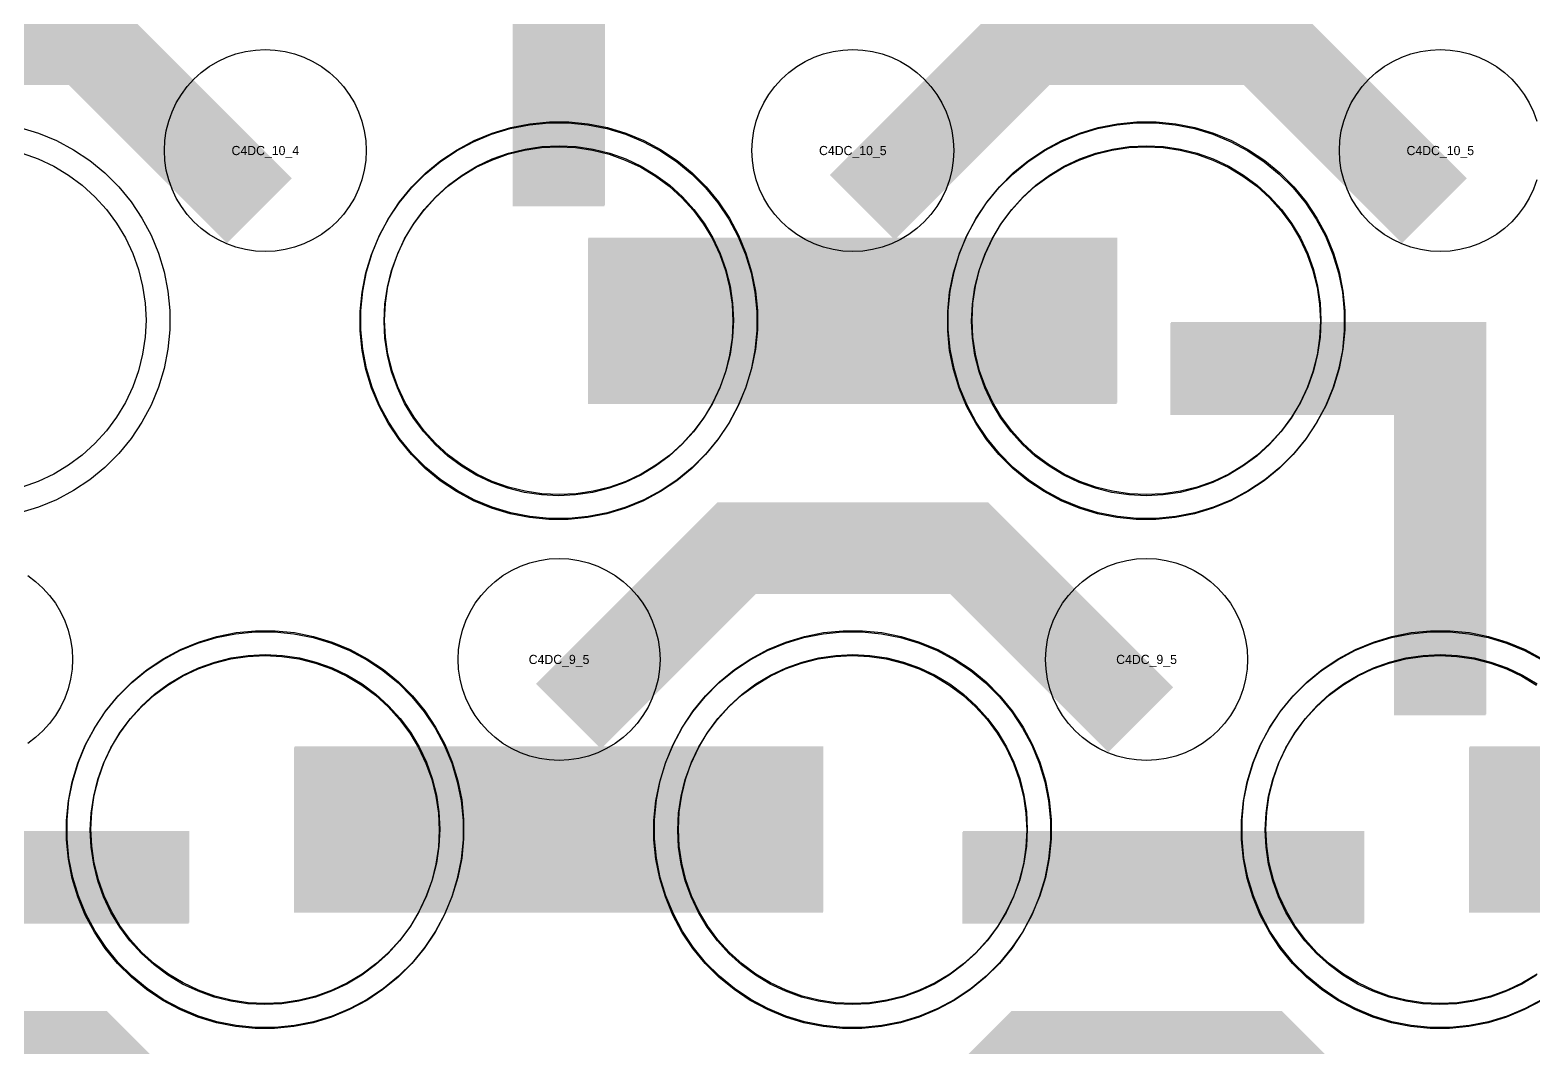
# Model space of a CAD drawing. Extents: x -11880 to 11880, y -14992 to 14992.
# Drawn here: x -10544.1 to -10134.5, y -13652.1 to -13374.9 of the extents above; entities that cross this region are included whole.
import ezdxf
from ezdxf.enums import TextEntityAlignment as Align

# ---------------------------------------------------------------- set-up
doc = ezdxf.new("R2010")
doc.units = 0
doc.header["$MEASUREMENT"] = 0
for name, color, linetype in [('GDS_775_DT_237', 138, 'CONTINUOUS'), ('RDL1_FS', 34, 'CONTINUOUS'), ('RDL_BS', 160, 'CONTINUOUS')]:
    doc.layers.add(name, color=color, linetype=linetype)

msp = doc.modelspace()

# ---------------------------------------------------------------- linework, layer by layer
at = {"layer": 'RDL1_FS'}
for points in [[(-10546.209, -13408.461), (-10541.819, -13410.033), (-10537.605, -13412.025), (-10533.605, -13414.423), (-10529.86, -13417.201), (-10526.406, -13420.331), (-10523.276, -13423.785), (-10520.498, -13427.53), (-10518.1, -13431.53), (-10516.108, -13435.744), (-10514.536, -13440.134), (-10513.404, -13444.657), (-10512.72, -13449.268), (-10512.491, -13453.925), (-10512.72, -13458.582), (-10513.404, -13463.193), (-10514.536, -13467.716), (-10516.108, -13472.106), (-10518.1, -13476.32), (-10520.498, -13480.32), (-10523.276, -13484.065), (-10526.406, -13487.519), (-10529.86, -13490.649), (-10533.605, -13493.427), (-10537.605, -13495.825), (-10541.819, -13497.817), (-10546.209, -13499.389)], [(-10133.605, -13631.987), (-10137.605, -13634.385), (-10141.819, -13636.377), (-10146.209, -13637.949), (-10150.732, -13639.081), (-10155.343, -13639.765), (-10160, -13639.994), (-10164.657, -13639.765), (-10169.268, -13639.081), (-10173.791, -13637.949), (-10178.181, -13636.377), (-10182.395, -13634.385), (-10186.395, -13631.987), (-10190.14, -13629.209), (-10193.594, -13626.079), (-10196.724, -13622.625), (-10199.502, -13618.88), (-10201.9, -13614.88), (-10203.892, -13610.666), (-10205.464, -13606.276), (-10206.596, -13601.753), (-10207.28, -13597.142), (-10207.509, -13592.485), (-10207.28, -13587.828), (-10206.596, -13583.217), (-10205.464, -13578.694), (-10203.892, -13574.304), (-10201.9, -13570.09), (-10199.502, -13566.09), (-10196.724, -13562.345), (-10193.594, -13558.891), (-10190.14, -13555.761), (-10186.395, -13552.983), (-10182.395, -13550.585), (-10178.181, -13548.593), (-10173.791, -13547.021), (-10169.268, -13545.889), (-10164.657, -13545.205), (-10160, -13544.976), (-10155.343, -13545.205), (-10150.732, -13545.889), (-10146.209, -13547.021), (-10141.819, -13548.593), (-10137.605, -13550.585), (-10133.605, -13552.983)]]:
    msp.add_lwpolyline(points, dxfattribs=at)
at = {"layer": 'RDL1_FS', "color": 241, "true_color": 0xf7abae}
for points in [[(-10400.149, -13501.716), (-10404.806, -13501.487), (-10409.417, -13500.803), (-10413.94, -13499.671), (-10418.33, -13498.099), (-10422.544, -13496.107), (-10426.544, -13493.709), (-10430.289, -13490.931), (-10433.743, -13487.801), (-10436.873, -13484.347), (-10439.651, -13480.602), (-10442.049, -13476.602), (-10444.041, -13472.388), (-10445.613, -13467.998), (-10446.745, -13463.475), (-10447.429, -13458.864), (-10447.658, -13454.207), (-10447.429, -13449.55), (-10446.745, -13444.939), (-10445.613, -13440.416), (-10444.041, -13436.026), (-10442.049, -13431.812), (-10439.651, -13427.812), (-10436.873, -13424.067), (-10433.743, -13420.613), (-10430.289, -13417.483), (-10426.544, -13414.705), (-10422.544, -13412.307), (-10418.33, -13410.315), (-10413.94, -13408.743), (-10409.417, -13407.611), (-10404.806, -13406.927), (-10400.149, -13406.698), (-10395.492, -13406.927), (-10390.881, -13407.611), (-10386.358, -13408.743), (-10381.968, -13410.315), (-10377.754, -13412.307), (-10373.754, -13414.705), (-10370.009, -13417.483), (-10366.555, -13420.613), (-10363.425, -13424.067), (-10360.647, -13427.812), (-10358.249, -13431.812), (-10356.257, -13436.026), (-10354.685, -13440.416), (-10353.553, -13444.939), (-10352.869, -13449.55), (-10352.64, -13454.207), (-10352.869, -13458.864), (-10353.553, -13463.475), (-10354.685, -13467.998), (-10356.257, -13472.388), (-10358.249, -13476.602), (-10360.647, -13480.602), (-10363.425, -13484.347), (-10366.555, -13487.801), (-10370.009, -13490.931), (-10373.754, -13493.709), (-10377.754, -13496.107), (-10381.968, -13498.099), (-10386.358, -13499.671), (-10390.881, -13500.803), (-10395.492, -13501.487)], [(-10240.149, -13501.716), (-10244.806, -13501.487), (-10249.417, -13500.803), (-10253.94, -13499.671), (-10258.33, -13498.099), (-10262.544, -13496.107), (-10266.544, -13493.709), (-10270.289, -13490.931), (-10273.743, -13487.801), (-10276.873, -13484.347), (-10279.651, -13480.602), (-10282.049, -13476.602), (-10284.041, -13472.388), (-10285.613, -13467.998), (-10286.745, -13463.475), (-10287.429, -13458.864), (-10287.658, -13454.207), (-10287.429, -13449.55), (-10286.745, -13444.939), (-10285.613, -13440.416), (-10284.041, -13436.026), (-10282.049, -13431.812), (-10279.651, -13427.812), (-10276.873, -13424.067), (-10273.743, -13420.613), (-10270.289, -13417.483), (-10266.544, -13414.705), (-10262.544, -13412.307), (-10258.33, -13410.315), (-10253.94, -13408.743), (-10249.417, -13407.611), (-10244.806, -13406.927), (-10240.149, -13406.698), (-10235.492, -13406.927), (-10230.881, -13407.611), (-10226.358, -13408.743), (-10221.968, -13410.315), (-10217.754, -13412.307), (-10213.754, -13414.705), (-10210.009, -13417.483), (-10206.555, -13420.613), (-10203.425, -13424.067), (-10200.647, -13427.812), (-10198.249, -13431.812), (-10196.257, -13436.026), (-10194.685, -13440.416), (-10193.553, -13444.939), (-10192.869, -13449.55), (-10192.64, -13454.207), (-10192.869, -13458.864), (-10193.553, -13463.475), (-10194.685, -13467.998), (-10196.257, -13472.388), (-10198.249, -13476.602), (-10200.647, -13480.602), (-10203.425, -13484.347), (-10206.555, -13487.801), (-10210.009, -13490.931), (-10213.754, -13493.709), (-10217.754, -13496.107), (-10221.968, -13498.099), (-10226.358, -13499.671), (-10230.881, -13500.803), (-10235.492, -13501.487)], [(-10480.149, -13640.276), (-10484.806, -13640.047), (-10489.417, -13639.363), (-10493.94, -13638.231), (-10498.33, -13636.659), (-10502.544, -13634.667), (-10506.544, -13632.269), (-10510.289, -13629.491), (-10513.743, -13626.361), (-10516.873, -13622.907), (-10519.651, -13619.162), (-10522.049, -13615.162), (-10524.041, -13610.948), (-10525.613, -13606.558), (-10526.745, -13602.035), (-10527.429, -13597.424), (-10527.658, -13592.767), (-10527.429, -13588.11), (-10526.745, -13583.499), (-10525.613, -13578.976), (-10524.041, -13574.586), (-10522.049, -13570.372), (-10519.651, -13566.372), (-10516.873, -13562.627), (-10513.743, -13559.173), (-10510.289, -13556.043), (-10506.544, -13553.265), (-10502.544, -13550.867), (-10498.33, -13548.875), (-10493.94, -13547.303), (-10489.417, -13546.171), (-10484.806, -13545.487), (-10480.149, -13545.258), (-10475.492, -13545.487), (-10470.881, -13546.171), (-10466.358, -13547.303), (-10461.968, -13548.875), (-10457.754, -13550.867), (-10453.754, -13553.265), (-10450.009, -13556.043), (-10446.555, -13559.173), (-10443.425, -13562.627), (-10440.647, -13566.372), (-10438.249, -13570.372), (-10436.257, -13574.586), (-10434.685, -13578.976), (-10433.553, -13583.499), (-10432.869, -13588.11), (-10432.64, -13592.767), (-10432.869, -13597.424), (-10433.553, -13602.035), (-10434.685, -13606.558), (-10436.257, -13610.948), (-10438.249, -13615.162), (-10440.647, -13619.162), (-10443.425, -13622.907), (-10446.555, -13626.361), (-10450.009, -13629.491), (-10453.754, -13632.269), (-10457.754, -13634.667), (-10461.968, -13636.659), (-10466.358, -13638.231), (-10470.881, -13639.363), (-10475.492, -13640.047)], [(-10320.149, -13640.276), (-10324.806, -13640.047), (-10329.417, -13639.363), (-10333.94, -13638.231), (-10338.33, -13636.659), (-10342.544, -13634.667), (-10346.544, -13632.269), (-10350.289, -13629.491), (-10353.743, -13626.361), (-10356.873, -13622.907), (-10359.651, -13619.162), (-10362.049, -13615.162), (-10364.041, -13610.948), (-10365.613, -13606.558), (-10366.745, -13602.035), (-10367.429, -13597.424), (-10367.658, -13592.767), (-10367.429, -13588.11), (-10366.745, -13583.499), (-10365.613, -13578.976), (-10364.041, -13574.586), (-10362.049, -13570.372), (-10359.651, -13566.372), (-10356.873, -13562.627), (-10353.743, -13559.173), (-10350.289, -13556.043), (-10346.544, -13553.265), (-10342.544, -13550.867), (-10338.33, -13548.875), (-10333.94, -13547.303), (-10329.417, -13546.171), (-10324.806, -13545.487), (-10320.149, -13545.258), (-10315.492, -13545.487), (-10310.881, -13546.171), (-10306.358, -13547.303), (-10301.968, -13548.875), (-10297.754, -13550.867), (-10293.754, -13553.265), (-10290.009, -13556.043), (-10286.555, -13559.173), (-10283.425, -13562.627), (-10280.647, -13566.372), (-10278.249, -13570.372), (-10276.257, -13574.586), (-10274.685, -13578.976), (-10273.553, -13583.499), (-10272.869, -13588.11), (-10272.64, -13592.767), (-10272.869, -13597.424), (-10273.553, -13602.035), (-10274.685, -13606.558), (-10276.257, -13610.948), (-10278.249, -13615.162), (-10280.647, -13619.162), (-10283.425, -13622.907), (-10286.555, -13626.361), (-10290.009, -13629.491), (-10293.754, -13632.269), (-10297.754, -13634.667), (-10301.968, -13636.659), (-10306.358, -13638.231), (-10310.881, -13639.363), (-10315.492, -13640.047)]]:
    msp.add_lwpolyline(points, close=True, dxfattribs=at)
at = {"layer": 'RDL1_FS'}
for points in [[(-10400, -13501.434), (-10404.657, -13501.205), (-10409.268, -13500.521), (-10413.791, -13499.389), (-10418.181, -13497.817), (-10422.395, -13495.825), (-10426.395, -13493.427), (-10430.14, -13490.649), (-10433.594, -13487.519), (-10436.724, -13484.065), (-10439.502, -13480.32), (-10441.9, -13476.32), (-10443.892, -13472.106), (-10445.464, -13467.716), (-10446.596, -13463.193), (-10447.28, -13458.582), (-10447.509, -13453.925), (-10447.28, -13449.268), (-10446.596, -13444.657), (-10445.464, -13440.134), (-10443.892, -13435.744), (-10441.9, -13431.53), (-10439.502, -13427.53), (-10436.724, -13423.785), (-10433.594, -13420.331), (-10430.14, -13417.201), (-10426.395, -13414.423), (-10422.395, -13412.025), (-10418.181, -13410.033), (-10413.791, -13408.461), (-10409.268, -13407.329), (-10404.657, -13406.645), (-10400, -13406.416), (-10395.343, -13406.645), (-10390.732, -13407.329), (-10386.209, -13408.461), (-10381.819, -13410.033), (-10377.605, -13412.025), (-10373.605, -13414.423), (-10369.86, -13417.201), (-10366.406, -13420.331), (-10363.276, -13423.785), (-10360.498, -13427.53), (-10358.1, -13431.53), (-10356.108, -13435.744), (-10354.536, -13440.134), (-10353.404, -13444.657), (-10352.72, -13449.268), (-10352.491, -13453.925), (-10352.72, -13458.582), (-10353.404, -13463.193), (-10354.536, -13467.716), (-10356.108, -13472.106), (-10358.1, -13476.32), (-10360.498, -13480.32), (-10363.276, -13484.065), (-10366.406, -13487.519), (-10369.86, -13490.649), (-10373.605, -13493.427), (-10377.605, -13495.825), (-10381.819, -13497.817), (-10386.209, -13499.389), (-10390.732, -13500.521), (-10395.343, -13501.205)], [(-10240, -13501.434), (-10244.657, -13501.205), (-10249.268, -13500.521), (-10253.791, -13499.389), (-10258.181, -13497.817), (-10262.395, -13495.825), (-10266.395, -13493.427), (-10270.14, -13490.649), (-10273.594, -13487.519), (-10276.724, -13484.065), (-10279.502, -13480.32), (-10281.9, -13476.32), (-10283.892, -13472.106), (-10285.464, -13467.716), (-10286.596, -13463.193), (-10287.28, -13458.582), (-10287.509, -13453.925), (-10287.28, -13449.268), (-10286.596, -13444.657), (-10285.464, -13440.134), (-10283.892, -13435.744), (-10281.9, -13431.53), (-10279.502, -13427.53), (-10276.724, -13423.785), (-10273.594, -13420.331), (-10270.14, -13417.201), (-10266.395, -13414.423), (-10262.395, -13412.025), (-10258.181, -13410.033), (-10253.791, -13408.461), (-10249.268, -13407.329), (-10244.657, -13406.645), (-10240, -13406.416), (-10235.343, -13406.645), (-10230.732, -13407.329), (-10226.209, -13408.461), (-10221.819, -13410.033), (-10217.605, -13412.025), (-10213.605, -13414.423), (-10209.86, -13417.201), (-10206.406, -13420.331), (-10203.276, -13423.785), (-10200.498, -13427.53), (-10198.1, -13431.53), (-10196.108, -13435.744), (-10194.536, -13440.134), (-10193.404, -13444.657), (-10192.72, -13449.268), (-10192.491, -13453.925), (-10192.72, -13458.582), (-10193.404, -13463.193), (-10194.536, -13467.716), (-10196.108, -13472.106), (-10198.1, -13476.32), (-10200.498, -13480.32), (-10203.276, -13484.065), (-10206.406, -13487.519), (-10209.86, -13490.649), (-10213.605, -13493.427), (-10217.605, -13495.825), (-10221.819, -13497.817), (-10226.209, -13499.389), (-10230.732, -13500.521), (-10235.343, -13501.205)], [(-10480, -13639.994), (-10484.657, -13639.765), (-10489.268, -13639.081), (-10493.791, -13637.949), (-10498.181, -13636.377), (-10502.395, -13634.385), (-10506.395, -13631.987), (-10510.14, -13629.209), (-10513.594, -13626.079), (-10516.724, -13622.625), (-10519.502, -13618.88), (-10521.9, -13614.88), (-10523.892, -13610.666), (-10525.464, -13606.276), (-10526.596, -13601.753), (-10527.28, -13597.142), (-10527.509, -13592.485), (-10527.28, -13587.828), (-10526.596, -13583.217), (-10525.464, -13578.694), (-10523.892, -13574.304), (-10521.9, -13570.09), (-10519.502, -13566.09), (-10516.724, -13562.345), (-10513.594, -13558.891), (-10510.14, -13555.761), (-10506.395, -13552.983), (-10502.395, -13550.585), (-10498.181, -13548.593), (-10493.791, -13547.021), (-10489.268, -13545.889), (-10484.657, -13545.205), (-10480, -13544.976), (-10475.343, -13545.205), (-10470.732, -13545.889), (-10466.209, -13547.021), (-10461.819, -13548.593), (-10457.605, -13550.585), (-10453.605, -13552.983), (-10449.86, -13555.761), (-10446.406, -13558.891), (-10443.276, -13562.345), (-10440.498, -13566.09), (-10438.1, -13570.09), (-10436.108, -13574.304), (-10434.536, -13578.694), (-10433.404, -13583.217), (-10432.72, -13587.828), (-10432.491, -13592.485), (-10432.72, -13597.142), (-10433.404, -13601.753), (-10434.536, -13606.276), (-10436.108, -13610.666), (-10438.1, -13614.88), (-10440.498, -13618.88), (-10443.276, -13622.625), (-10446.406, -13626.079), (-10449.86, -13629.209), (-10453.605, -13631.987), (-10457.605, -13634.385), (-10461.819, -13636.377), (-10466.209, -13637.949), (-10470.732, -13639.081), (-10475.343, -13639.765)], [(-10320, -13639.994), (-10324.657, -13639.765), (-10329.268, -13639.081), (-10333.791, -13637.949), (-10338.181, -13636.377), (-10342.395, -13634.385), (-10346.395, -13631.987), (-10350.14, -13629.209), (-10353.594, -13626.079), (-10356.724, -13622.625), (-10359.502, -13618.88), (-10361.9, -13614.88), (-10363.892, -13610.666), (-10365.464, -13606.276), (-10366.596, -13601.753), (-10367.28, -13597.142), (-10367.509, -13592.485), (-10367.28, -13587.828), (-10366.596, -13583.217), (-10365.464, -13578.694), (-10363.892, -13574.304), (-10361.9, -13570.09), (-10359.502, -13566.09), (-10356.724, -13562.345), (-10353.594, -13558.891), (-10350.14, -13555.761), (-10346.395, -13552.983), (-10342.395, -13550.585), (-10338.181, -13548.593), (-10333.791, -13547.021), (-10329.268, -13545.889), (-10324.657, -13545.205), (-10320, -13544.976), (-10315.343, -13545.205), (-10310.732, -13545.889), (-10306.209, -13547.021), (-10301.819, -13548.593), (-10297.605, -13550.585), (-10293.605, -13552.983), (-10289.86, -13555.761), (-10286.406, -13558.891), (-10283.276, -13562.345), (-10280.498, -13566.09), (-10278.1, -13570.09), (-10276.108, -13574.304), (-10274.536, -13578.694), (-10273.404, -13583.217), (-10272.72, -13587.828), (-10272.491, -13592.485), (-10272.72, -13597.142), (-10273.404, -13601.753), (-10274.536, -13606.276), (-10276.108, -13610.666), (-10278.1, -13614.88), (-10280.498, -13618.88), (-10283.276, -13622.625), (-10286.406, -13626.079), (-10289.86, -13629.209), (-10293.605, -13631.987), (-10297.605, -13634.385), (-10301.819, -13636.377), (-10306.209, -13637.949), (-10310.732, -13639.081), (-10315.343, -13639.765)]]:
    msp.add_lwpolyline(points, close=True, dxfattribs=at)
at = {"layer": 'RDL1_FS', "color": 241, "true_color": 0xf7abae}
for points in [[(-10392.147, -13454.207, 45, 45, 0), (-10320.147, -13454.207, 45, 45, 0)], [(-10320.147, -13454.207, 45, 45, 0), (-10248.147, -13454.207, 45, 45, 0)], [(-10472.147, -13592.767, 45, 45, 0), (-10400.147, -13592.767, 45, 45, 0)], [(-10400.147, -13592.767, 45, 45, 0), (-10328.147, -13592.767, 45, 45, 0)], [(-10152.147, -13592.767, 45, 45, 0), (-10080.147, -13592.767, 45, 45, 0)]]:
    msp.add_lwpolyline(points, format="xyseb", dxfattribs=at)
at = {"layer": 'RDL1_FS'}
for points in [[(-10391.998, -13453.925, 45, 45, 0), (-10319.998, -13453.925, 45, 45, 0)], [(-10319.998, -13453.925, 45, 45, 0), (-10247.998, -13453.925, 45, 45, 0)], [(-10471.998, -13592.485, 45, 45, 0), (-10399.998, -13592.485, 45, 45, 0)], [(-10399.998, -13592.485, 45, 45, 0), (-10327.998, -13592.485, 45, 45, 0)], [(-10151.998, -13592.485, 45, 45, 0), (-10079.998, -13592.485, 45, 45, 0)]]:
    msp.add_lwpolyline(points, format="xyseb", dxfattribs=at)
at = {"layer": 'RDL1_FS', "color": 241, "true_color": 0xf7abae}
msp.add_lwpolyline([(-10133.754, -13632.269), (-10137.754, -13634.667), (-10141.968, -13636.659), (-10146.358, -13638.231), (-10150.881, -13639.363), (-10155.492, -13640.047), (-10160.149, -13640.276), (-10164.806, -13640.047), (-10169.417, -13639.363), (-10173.94, -13638.231), (-10178.33, -13636.659), (-10182.544, -13634.667), (-10186.544, -13632.269), (-10190.289, -13629.491), (-10193.743, -13626.361), (-10196.873, -13622.907), (-10199.651, -13619.162), (-10202.049, -13615.162), (-10204.041, -13610.948), (-10205.613, -13606.558), (-10206.745, -13602.035), (-10207.429, -13597.424), (-10207.658, -13592.767), (-10207.429, -13588.11), (-10206.745, -13583.499), (-10205.613, -13578.976), (-10204.041, -13574.586), (-10202.049, -13570.372), (-10199.651, -13566.372), (-10196.873, -13562.627), (-10193.743, -13559.173), (-10190.289, -13556.043), (-10186.544, -13553.265), (-10182.544, -13550.867), (-10178.33, -13548.875), (-10173.94, -13547.303), (-10169.417, -13546.171), (-10164.806, -13545.487), (-10160.149, -13545.258), (-10155.492, -13545.487), (-10150.881, -13546.171), (-10146.358, -13547.303), (-10141.968, -13548.875), (-10137.754, -13550.867), (-10133.754, -13553.265)], dxfattribs=at)
at = {"layer": 'RDL_BS', "color": 241, "true_color": 0xf7abae}
for points in [[(-10400.149, -13422.932, 25, 25, 0), (-10400.149, -13316.155, 25, 25, 0)], [(-10400.149, -13422.932, 25, 25, 0), (-10400.149, -13316.155, 25, 25, 0)], [(-10160.149, -13561.497, 25, 25, 0), (-10160.149, -13454.72, 25, 25, 0)], [(-10160.149, -13561.497, 25, 25, 0), (-10160.149, -13454.72, 25, 25, 0)], [(-10147.649, -13467.22, 25, 25, 0), (-10233.482, -13467.22, 25, 25, 0)], [(-10147.649, -13467.22, 25, 25, 0), (-10212.316, -13467.22, 25, 25, 0)], [(-10610.133, -13605.78, 25, 25, 0), (-10500.868, -13605.78, 25, 25, 0)], [(-10290.133, -13605.78, 25, 25, 0), (-10180.868, -13605.78, 25, 25, 0)]]:
    msp.add_lwpolyline(points, format="xyseb", dxfattribs=at)
at = {"layer": 'RDL_BS'}
for points in [[(-10400, -13422.65, 25, 25, 0), (-10400, -13315.873, 25, 25, 0)], [(-10400, -13422.65, 25, 25, 0), (-10400, -13315.873, 25, 25, 0)], [(-10481.599, -13424.138, 25, 25, 0), (-10528.313, -13377.424, 25, 25, 0), (-10558.071, -13377.424, 25, 25, 0)], [(-10317.438, -13423.239, 25, 25, 0), (-10271.623, -13377.424, 25, 25, 0), (-10238.07, -13377.424, 25, 25, 0)], [(-10161.599, -13424.138, 25, 25, 0), (-10208.313, -13377.424, 25, 25, 0), (-10238.071, -13377.424, 25, 25, 0)], [(-10160, -13561.215, 25, 25, 0), (-10160, -13454.438, 25, 25, 0)], [(-10160, -13561.215, 25, 25, 0), (-10160, -13454.438, 25, 25, 0)], [(-10147.5, -13466.938, 25, 25, 0), (-10233.333, -13466.938, 25, 25, 0)], [(-10147.5, -13466.938, 25, 25, 0), (-10212.167, -13466.938, 25, 25, 0)], [(-10397.438, -13561.799, 25, 25, 0), (-10351.623, -13515.984, 25, 25, 0), (-10318.07, -13515.984, 25, 25, 0)], [(-10241.599, -13562.698, 25, 25, 0), (-10288.313, -13515.984, 25, 25, 0), (-10318.071, -13515.984, 25, 25, 0)], [(-10609.984, -13605.498, 25, 25, 0), (-10500.719, -13605.498, 25, 25, 0)], [(-10289.984, -13605.498, 25, 25, 0), (-10180.719, -13605.498, 25, 25, 0)], [(-10481.599, -13701.263, 25, 25, 0), (-10528.313, -13654.549, 25, 25, 0), (-10558.071, -13654.549, 25, 25, 0)], [(-10317.438, -13700.364, 25, 25, 0), (-10271.623, -13654.549, 25, 25, 0), (-10238.07, -13654.549, 25, 25, 0)], [(-10161.599, -13701.263, 25, 25, 0), (-10208.313, -13654.549, 25, 25, 0), (-10238.071, -13654.549, 25, 25, 0)]]:
    msp.add_lwpolyline(points, format="xyseb", dxfattribs=at)
for points in [[(-10480, -13435.231), (-10482.693, -13435.099), (-10485.365, -13434.703), (-10487.984, -13434.046), (-10490.519, -13433.139), (-10492.956, -13431.987), (-10495.28, -13430.594), (-10497.443, -13428.991), (-10499.442, -13427.179), (-10501.254, -13425.18), (-10502.857, -13423.017), (-10504.25, -13420.693), (-10505.402, -13418.256), (-10506.309, -13415.721), (-10506.966, -13413.102), (-10507.362, -13410.43), (-10507.494, -13407.737), (-10507.362, -13405.044), (-10506.966, -13402.372), (-10506.309, -13399.753), (-10505.402, -13397.218), (-10504.25, -13394.781), (-10502.857, -13392.457), (-10501.254, -13390.294), (-10499.442, -13388.295), (-10497.443, -13386.483), (-10495.28, -13384.88), (-10492.956, -13383.487), (-10490.519, -13382.335), (-10487.984, -13381.428), (-10485.365, -13380.771), (-10482.693, -13380.375), (-10480, -13380.243), (-10477.307, -13380.375), (-10474.635, -13380.771), (-10472.016, -13381.428), (-10469.481, -13382.335), (-10467.044, -13383.487), (-10464.72, -13384.88), (-10462.557, -13386.483), (-10460.558, -13388.295), (-10458.746, -13390.294), (-10457.143, -13392.457), (-10455.75, -13394.781), (-10454.598, -13397.218), (-10453.691, -13399.753), (-10453.034, -13402.372), (-10452.638, -13405.044), (-10452.506, -13407.737), (-10452.638, -13410.43), (-10453.034, -13413.102), (-10453.691, -13415.721), (-10454.598, -13418.256), (-10455.75, -13420.693), (-10457.143, -13423.017), (-10458.746, -13425.18), (-10460.558, -13427.179), (-10462.557, -13428.991), (-10464.72, -13430.594), (-10467.044, -13431.987), (-10469.481, -13433.139), (-10472.016, -13434.046), (-10474.635, -13434.703), (-10477.307, -13435.099)], [(-10320, -13435.231), (-10322.693, -13435.099), (-10325.365, -13434.703), (-10327.984, -13434.046), (-10330.519, -13433.139), (-10332.956, -13431.987), (-10335.28, -13430.594), (-10337.443, -13428.991), (-10339.442, -13427.179), (-10341.254, -13425.18), (-10342.857, -13423.017), (-10344.25, -13420.693), (-10345.402, -13418.256), (-10346.309, -13415.721), (-10346.966, -13413.102), (-10347.362, -13410.43), (-10347.494, -13407.737), (-10347.362, -13405.044), (-10346.966, -13402.372), (-10346.309, -13399.753), (-10345.402, -13397.218), (-10344.25, -13394.781), (-10342.857, -13392.457), (-10341.254, -13390.294), (-10339.442, -13388.295), (-10337.443, -13386.483), (-10335.28, -13384.88), (-10332.956, -13383.487), (-10330.519, -13382.335), (-10327.984, -13381.428), (-10325.365, -13380.771), (-10322.693, -13380.375), (-10320, -13380.243), (-10317.307, -13380.375), (-10314.635, -13380.771), (-10312.016, -13381.428), (-10309.481, -13382.335), (-10307.044, -13383.487), (-10304.72, -13384.88), (-10302.557, -13386.483), (-10300.558, -13388.295), (-10298.746, -13390.294), (-10297.143, -13392.457), (-10295.75, -13394.781), (-10294.598, -13397.218), (-10293.691, -13399.753), (-10293.034, -13402.372), (-10292.638, -13405.044), (-10292.506, -13407.737), (-10292.638, -13410.43), (-10293.034, -13413.102), (-10293.691, -13415.721), (-10294.598, -13418.256), (-10295.75, -13420.693), (-10297.143, -13423.017), (-10298.746, -13425.18), (-10300.558, -13427.179), (-10302.557, -13428.991), (-10304.72, -13430.594), (-10307.044, -13431.987), (-10309.481, -13433.139), (-10312.016, -13434.046), (-10314.635, -13434.703), (-10317.307, -13435.099)], [(-10402.644, -13507.925), (-10407.938, -13507.408), (-10413.165, -13506.362), (-10418.205, -13504.831), (-10423.115, -13502.8), (-10427.777, -13500.308), (-10432.191, -13497.361), (-10436.292, -13493.999), (-10440.074, -13490.217), (-10443.436, -13486.116), (-10446.383, -13481.702), (-10448.875, -13477.04), (-10450.906, -13472.13), (-10452.437, -13467.09), (-10453.483, -13461.863), (-10454, -13456.569), (-10454, -13451.281), (-10453.483, -13445.987), (-10452.437, -13440.76), (-10450.906, -13435.72), (-10448.875, -13430.81), (-10446.383, -13426.148), (-10443.436, -13421.734), (-10440.074, -13417.633), (-10436.292, -13413.851), (-10432.191, -13410.489), (-10427.777, -13407.542), (-10423.115, -13405.05), (-10418.205, -13403.019), (-10413.165, -13401.488), (-10407.938, -13400.442), (-10402.644, -13399.925), (-10397.356, -13399.925), (-10392.062, -13400.442), (-10386.835, -13401.488), (-10381.795, -13403.019), (-10376.885, -13405.05), (-10372.223, -13407.542), (-10367.809, -13410.489), (-10363.708, -13413.851), (-10359.926, -13417.633), (-10356.564, -13421.734), (-10353.617, -13426.148), (-10351.125, -13430.81), (-10349.094, -13435.72), (-10347.563, -13440.76), (-10346.517, -13445.987), (-10346, -13451.281), (-10346, -13456.569), (-10346.517, -13461.863), (-10347.563, -13467.09), (-10349.094, -13472.13), (-10351.125, -13477.04), (-10353.617, -13481.702), (-10356.564, -13486.116), (-10359.926, -13490.217), (-10363.708, -13493.999), (-10367.809, -13497.361), (-10372.223, -13500.308), (-10376.885, -13502.8), (-10381.795, -13504.831), (-10386.835, -13506.362), (-10392.062, -13507.408), (-10397.356, -13507.925)], [(-10242.644, -13507.925), (-10247.938, -13507.408), (-10253.165, -13506.362), (-10258.205, -13504.831), (-10263.115, -13502.8), (-10267.777, -13500.308), (-10272.191, -13497.361), (-10276.292, -13493.999), (-10280.074, -13490.217), (-10283.436, -13486.116), (-10286.383, -13481.702), (-10288.875, -13477.04), (-10290.906, -13472.13), (-10292.437, -13467.09), (-10293.483, -13461.863), (-10294, -13456.569), (-10294, -13451.281), (-10293.483, -13445.987), (-10292.437, -13440.76), (-10290.906, -13435.72), (-10288.875, -13430.81), (-10286.383, -13426.148), (-10283.436, -13421.734), (-10280.074, -13417.633), (-10276.292, -13413.851), (-10272.191, -13410.489), (-10267.777, -13407.542), (-10263.115, -13405.05), (-10258.205, -13403.019), (-10253.165, -13401.488), (-10247.938, -13400.442), (-10242.644, -13399.925), (-10237.356, -13399.925), (-10232.062, -13400.442), (-10226.835, -13401.488), (-10221.795, -13403.019), (-10216.885, -13405.05), (-10212.223, -13407.542), (-10207.809, -13410.489), (-10203.708, -13413.851), (-10199.926, -13417.633), (-10196.564, -13421.734), (-10193.617, -13426.148), (-10191.125, -13430.81), (-10189.094, -13435.72), (-10187.563, -13440.76), (-10186.517, -13445.987), (-10186, -13451.281), (-10186, -13456.569), (-10186.517, -13461.863), (-10187.563, -13467.09), (-10189.094, -13472.13), (-10191.125, -13477.04), (-10193.617, -13481.702), (-10196.564, -13486.116), (-10199.926, -13490.217), (-10203.708, -13493.999), (-10207.809, -13497.361), (-10212.223, -13500.308), (-10216.885, -13502.8), (-10221.795, -13504.831), (-10226.835, -13506.362), (-10232.062, -13507.408), (-10237.356, -13507.925)], [(-10400, -13573.791), (-10402.693, -13573.659), (-10405.365, -13573.263), (-10407.984, -13572.606), (-10410.519, -13571.699), (-10412.956, -13570.547), (-10415.28, -13569.154), (-10417.443, -13567.551), (-10419.442, -13565.739), (-10421.254, -13563.74), (-10422.857, -13561.577), (-10424.25, -13559.253), (-10425.402, -13556.816), (-10426.309, -13554.281), (-10426.966, -13551.662), (-10427.362, -13548.99), (-10427.494, -13546.297), (-10427.362, -13543.604), (-10426.966, -13540.932), (-10426.309, -13538.313), (-10425.402, -13535.778), (-10424.25, -13533.341), (-10422.857, -13531.017), (-10421.254, -13528.854), (-10419.442, -13526.855), (-10417.443, -13525.043), (-10415.28, -13523.44), (-10412.956, -13522.047), (-10410.519, -13520.895), (-10407.984, -13519.988), (-10405.365, -13519.331), (-10402.693, -13518.935), (-10400, -13518.803), (-10397.307, -13518.935), (-10394.635, -13519.331), (-10392.016, -13519.988), (-10389.481, -13520.895), (-10387.044, -13522.047), (-10384.72, -13523.44), (-10382.557, -13525.043), (-10380.558, -13526.855), (-10378.746, -13528.854), (-10377.143, -13531.017), (-10375.75, -13533.341), (-10374.598, -13535.778), (-10373.691, -13538.313), (-10373.034, -13540.932), (-10372.638, -13543.604), (-10372.506, -13546.297), (-10372.638, -13548.99), (-10373.034, -13551.662), (-10373.691, -13554.281), (-10374.598, -13556.816), (-10375.75, -13559.253), (-10377.143, -13561.577), (-10378.746, -13563.74), (-10380.558, -13565.739), (-10382.557, -13567.551), (-10384.72, -13569.154), (-10387.044, -13570.547), (-10389.481, -13571.699), (-10392.016, -13572.606), (-10394.635, -13573.263), (-10397.307, -13573.659)], [(-10240, -13573.791), (-10242.693, -13573.659), (-10245.365, -13573.263), (-10247.984, -13572.606), (-10250.519, -13571.699), (-10252.956, -13570.547), (-10255.28, -13569.154), (-10257.443, -13567.551), (-10259.442, -13565.739), (-10261.254, -13563.74), (-10262.857, -13561.577), (-10264.25, -13559.253), (-10265.402, -13556.816), (-10266.309, -13554.281), (-10266.966, -13551.662), (-10267.362, -13548.99), (-10267.494, -13546.297), (-10267.362, -13543.604), (-10266.966, -13540.932), (-10266.309, -13538.313), (-10265.402, -13535.778), (-10264.25, -13533.341), (-10262.857, -13531.017), (-10261.254, -13528.854), (-10259.442, -13526.855), (-10257.443, -13525.043), (-10255.28, -13523.44), (-10252.956, -13522.047), (-10250.519, -13520.895), (-10247.984, -13519.988), (-10245.365, -13519.331), (-10242.693, -13518.935), (-10240, -13518.803), (-10237.307, -13518.935), (-10234.635, -13519.331), (-10232.016, -13519.988), (-10229.481, -13520.895), (-10227.044, -13522.047), (-10224.72, -13523.44), (-10222.557, -13525.043), (-10220.558, -13526.855), (-10218.746, -13528.854), (-10217.143, -13531.017), (-10215.75, -13533.341), (-10214.598, -13535.778), (-10213.691, -13538.313), (-10213.034, -13540.932), (-10212.638, -13543.604), (-10212.506, -13546.297), (-10212.638, -13548.99), (-10213.034, -13551.662), (-10213.691, -13554.281), (-10214.598, -13556.816), (-10215.75, -13559.253), (-10217.143, -13561.577), (-10218.746, -13563.74), (-10220.558, -13565.739), (-10222.557, -13567.551), (-10224.72, -13569.154), (-10227.044, -13570.547), (-10229.481, -13571.699), (-10232.016, -13572.606), (-10234.635, -13573.263), (-10237.307, -13573.659)], [(-10482.644, -13646.485), (-10487.938, -13645.968), (-10493.165, -13644.922), (-10498.205, -13643.391), (-10503.115, -13641.36), (-10507.777, -13638.868), (-10512.191, -13635.921), (-10516.292, -13632.559), (-10520.074, -13628.777), (-10523.436, -13624.676), (-10526.383, -13620.262), (-10528.875, -13615.6), (-10530.906, -13610.69), (-10532.437, -13605.65), (-10533.483, -13600.423), (-10534, -13595.129), (-10534, -13589.841), (-10533.483, -13584.547), (-10532.437, -13579.32), (-10530.906, -13574.28), (-10528.875, -13569.37), (-10526.383, -13564.708), (-10523.436, -13560.294), (-10520.074, -13556.193), (-10516.292, -13552.411), (-10512.191, -13549.049), (-10507.777, -13546.102), (-10503.115, -13543.61), (-10498.205, -13541.579), (-10493.165, -13540.048), (-10487.938, -13539.002), (-10482.644, -13538.485), (-10477.356, -13538.485), (-10472.062, -13539.002), (-10466.835, -13540.048), (-10461.795, -13541.579), (-10456.885, -13543.61), (-10452.223, -13546.102), (-10447.809, -13549.049), (-10443.708, -13552.411), (-10439.926, -13556.193), (-10436.564, -13560.294), (-10433.617, -13564.708), (-10431.125, -13569.37), (-10429.094, -13574.28), (-10427.563, -13579.32), (-10426.517, -13584.547), (-10426, -13589.841), (-10426, -13595.129), (-10426.517, -13600.423), (-10427.563, -13605.65), (-10429.094, -13610.69), (-10431.125, -13615.6), (-10433.617, -13620.262), (-10436.564, -13624.676), (-10439.926, -13628.777), (-10443.708, -13632.559), (-10447.809, -13635.921), (-10452.223, -13638.868), (-10456.885, -13641.36), (-10461.795, -13643.391), (-10466.835, -13644.922), (-10472.062, -13645.968), (-10477.356, -13646.485)], [(-10322.644, -13646.485), (-10327.938, -13645.968), (-10333.165, -13644.922), (-10338.205, -13643.391), (-10343.115, -13641.36), (-10347.777, -13638.868), (-10352.191, -13635.921), (-10356.292, -13632.559), (-10360.074, -13628.777), (-10363.436, -13624.676), (-10366.383, -13620.262), (-10368.875, -13615.6), (-10370.906, -13610.69), (-10372.437, -13605.65), (-10373.483, -13600.423), (-10374, -13595.129), (-10374, -13589.841), (-10373.483, -13584.547), (-10372.437, -13579.32), (-10370.906, -13574.28), (-10368.875, -13569.37), (-10366.383, -13564.708), (-10363.436, -13560.294), (-10360.074, -13556.193), (-10356.292, -13552.411), (-10352.191, -13549.049), (-10347.777, -13546.102), (-10343.115, -13543.61), (-10338.205, -13541.579), (-10333.165, -13540.048), (-10327.938, -13539.002), (-10322.644, -13538.485), (-10317.356, -13538.485), (-10312.062, -13539.002), (-10306.835, -13540.048), (-10301.795, -13541.579), (-10296.885, -13543.61), (-10292.223, -13546.102), (-10287.809, -13549.049), (-10283.708, -13552.411), (-10279.926, -13556.193), (-10276.564, -13560.294), (-10273.617, -13564.708), (-10271.125, -13569.37), (-10269.094, -13574.28), (-10267.563, -13579.32), (-10266.517, -13584.547), (-10266, -13589.841), (-10266, -13595.129), (-10266.517, -13600.423), (-10267.563, -13605.65), (-10269.094, -13610.69), (-10271.125, -13615.6), (-10273.617, -13620.262), (-10276.564, -13624.676), (-10279.926, -13628.777), (-10283.708, -13632.559), (-10287.809, -13635.921), (-10292.223, -13638.868), (-10296.885, -13641.36), (-10301.795, -13643.391), (-10306.835, -13644.922), (-10312.062, -13645.968), (-10317.356, -13646.485)]]:
    msp.add_lwpolyline(points, close=True, dxfattribs=at)
for points in [[(-10133.691, -13415.721), (-10134.598, -13418.256), (-10135.75, -13420.693), (-10137.143, -13423.017), (-10138.746, -13425.18), (-10140.558, -13427.179), (-10142.557, -13428.991), (-10144.72, -13430.594), (-10147.044, -13431.987), (-10149.481, -13433.139), (-10152.016, -13434.046), (-10154.635, -13434.703), (-10157.307, -13435.099), (-10160, -13435.231), (-10162.693, -13435.099), (-10165.365, -13434.703), (-10167.984, -13434.046), (-10170.519, -13433.139), (-10172.956, -13431.987), (-10175.28, -13430.594), (-10177.443, -13428.991), (-10179.442, -13427.179), (-10181.254, -13425.18), (-10182.857, -13423.017), (-10184.25, -13420.693), (-10185.402, -13418.256), (-10186.309, -13415.721), (-10186.966, -13413.102), (-10187.362, -13410.43), (-10187.494, -13407.737), (-10187.362, -13405.044), (-10186.966, -13402.372), (-10186.309, -13399.753), (-10185.402, -13397.218), (-10184.25, -13394.781), (-10182.857, -13392.457), (-10181.254, -13390.294), (-10179.442, -13388.295), (-10177.443, -13386.483), (-10175.28, -13384.88), (-10172.956, -13383.487), (-10170.519, -13382.335), (-10167.984, -13381.428), (-10165.365, -13380.771), (-10162.693, -13380.375), (-10160, -13380.243), (-10157.307, -13380.375), (-10154.635, -13380.771), (-10152.016, -13381.428), (-10149.481, -13382.335), (-10147.044, -13383.487), (-10144.72, -13384.88), (-10142.557, -13386.483), (-10140.558, -13388.295), (-10138.746, -13390.294), (-10137.143, -13392.457), (-10135.75, -13394.781), (-10134.598, -13397.218), (-10133.691, -13399.753)], [(-10546.835, -13401.488), (-10541.795, -13403.019), (-10536.885, -13405.05), (-10532.223, -13407.542), (-10527.809, -13410.489), (-10523.708, -13413.851), (-10519.926, -13417.633), (-10516.564, -13421.734), (-10513.617, -13426.148), (-10511.125, -13430.81), (-10509.094, -13435.72), (-10507.563, -13440.76), (-10506.517, -13445.987), (-10506, -13451.281), (-10506, -13456.569), (-10506.517, -13461.863), (-10507.563, -13467.09), (-10509.094, -13472.13), (-10511.125, -13477.04), (-10513.617, -13481.702), (-10516.564, -13486.116), (-10519.926, -13490.217), (-10523.708, -13493.999), (-10527.809, -13497.361), (-10532.223, -13500.308), (-10536.885, -13502.8), (-10541.795, -13504.831), (-10546.835, -13506.362)], [(-10544.72, -13523.44), (-10542.557, -13525.043), (-10540.558, -13526.855), (-10538.746, -13528.854), (-10537.143, -13531.017), (-10535.75, -13533.341), (-10534.598, -13535.778), (-10533.691, -13538.313), (-10533.034, -13540.932), (-10532.638, -13543.604), (-10532.506, -13546.297), (-10532.638, -13548.99), (-10533.034, -13551.662), (-10533.691, -13554.281), (-10534.598, -13556.816), (-10535.75, -13559.253), (-10537.143, -13561.577), (-10538.746, -13563.74), (-10540.558, -13565.739), (-10542.557, -13567.551), (-10544.72, -13569.154)], [(-10132.223, -13638.868), (-10136.885, -13641.36), (-10141.795, -13643.391), (-10146.835, -13644.922), (-10152.062, -13645.968), (-10157.356, -13646.485), (-10162.644, -13646.485), (-10167.938, -13645.968), (-10173.165, -13644.922), (-10178.205, -13643.391), (-10183.115, -13641.36), (-10187.777, -13638.868), (-10192.191, -13635.921), (-10196.292, -13632.559), (-10200.074, -13628.777), (-10203.436, -13624.676), (-10206.383, -13620.262), (-10208.875, -13615.6), (-10210.906, -13610.69), (-10212.437, -13605.65), (-10213.483, -13600.423), (-10214, -13595.129), (-10214, -13589.841), (-10213.483, -13584.547), (-10212.437, -13579.32), (-10210.906, -13574.28), (-10208.875, -13569.37), (-10206.383, -13564.708), (-10203.436, -13560.294), (-10200.074, -13556.193), (-10196.292, -13552.411), (-10192.191, -13549.049), (-10187.777, -13546.102), (-10183.115, -13543.61), (-10178.205, -13541.579), (-10173.165, -13540.048), (-10167.938, -13539.002), (-10162.644, -13538.485), (-10157.356, -13538.485), (-10152.062, -13539.002), (-10146.835, -13540.048), (-10141.795, -13541.579), (-10136.885, -13543.61), (-10132.223, -13546.102)]]:
    msp.add_lwpolyline(points, dxfattribs=at)
at = {"layer": 'RDL_BS', "color": 241, "true_color": 0xf7abae}
for points in [[(-10402.793, -13508.207), (-10408.087, -13507.69), (-10413.314, -13506.644), (-10418.354, -13505.113), (-10423.264, -13503.082), (-10427.926, -13500.59), (-10432.34, -13497.643), (-10436.441, -13494.281), (-10440.223, -13490.499), (-10443.585, -13486.398), (-10446.532, -13481.984), (-10449.024, -13477.322), (-10451.055, -13472.412), (-10452.586, -13467.372), (-10453.632, -13462.145), (-10454.149, -13456.851), (-10454.149, -13451.563), (-10453.632, -13446.269), (-10452.586, -13441.042), (-10451.055, -13436.002), (-10449.024, -13431.092), (-10446.532, -13426.43), (-10443.585, -13422.016), (-10440.223, -13417.915), (-10436.441, -13414.133), (-10432.34, -13410.771), (-10427.926, -13407.824), (-10423.264, -13405.332), (-10418.354, -13403.301), (-10413.314, -13401.77), (-10408.087, -13400.724), (-10402.793, -13400.207), (-10397.505, -13400.207), (-10392.211, -13400.724), (-10386.984, -13401.77), (-10381.944, -13403.301), (-10377.034, -13405.332), (-10372.372, -13407.824), (-10367.958, -13410.771), (-10363.857, -13414.133), (-10360.075, -13417.915), (-10356.713, -13422.016), (-10353.766, -13426.43), (-10351.274, -13431.092), (-10349.243, -13436.002), (-10347.712, -13441.042), (-10346.666, -13446.269), (-10346.149, -13451.563), (-10346.149, -13456.851), (-10346.666, -13462.145), (-10347.712, -13467.372), (-10349.243, -13472.412), (-10351.274, -13477.322), (-10353.766, -13481.984), (-10356.713, -13486.398), (-10360.075, -13490.499), (-10363.857, -13494.281), (-10367.958, -13497.643), (-10372.372, -13500.59), (-10377.034, -13503.082), (-10381.944, -13505.113), (-10386.984, -13506.644), (-10392.211, -13507.69), (-10397.505, -13508.207)], [(-10242.793, -13508.207), (-10248.087, -13507.69), (-10253.314, -13506.644), (-10258.354, -13505.113), (-10263.264, -13503.082), (-10267.926, -13500.59), (-10272.34, -13497.643), (-10276.441, -13494.281), (-10280.223, -13490.499), (-10283.585, -13486.398), (-10286.532, -13481.984), (-10289.024, -13477.322), (-10291.055, -13472.412), (-10292.586, -13467.372), (-10293.632, -13462.145), (-10294.149, -13456.851), (-10294.149, -13451.563), (-10293.632, -13446.269), (-10292.586, -13441.042), (-10291.055, -13436.002), (-10289.024, -13431.092), (-10286.532, -13426.43), (-10283.585, -13422.016), (-10280.223, -13417.915), (-10276.441, -13414.133), (-10272.34, -13410.771), (-10267.926, -13407.824), (-10263.264, -13405.332), (-10258.354, -13403.301), (-10253.314, -13401.77), (-10248.087, -13400.724), (-10242.793, -13400.207), (-10237.505, -13400.207), (-10232.211, -13400.724), (-10226.984, -13401.77), (-10221.944, -13403.301), (-10217.034, -13405.332), (-10212.372, -13407.824), (-10207.958, -13410.771), (-10203.857, -13414.133), (-10200.075, -13417.915), (-10196.713, -13422.016), (-10193.766, -13426.43), (-10191.274, -13431.092), (-10189.243, -13436.002), (-10187.712, -13441.042), (-10186.666, -13446.269), (-10186.149, -13451.563), (-10186.149, -13456.851), (-10186.666, -13462.145), (-10187.712, -13467.372), (-10189.243, -13472.412), (-10191.274, -13477.322), (-10193.766, -13481.984), (-10196.713, -13486.398), (-10200.075, -13490.499), (-10203.857, -13494.281), (-10207.958, -13497.643), (-10212.372, -13500.59), (-10217.034, -13503.082), (-10221.944, -13505.113), (-10226.984, -13506.644), (-10232.211, -13507.69), (-10237.505, -13508.207)], [(-10482.793, -13646.767), (-10488.087, -13646.25), (-10493.314, -13645.204), (-10498.354, -13643.673), (-10503.264, -13641.642), (-10507.926, -13639.15), (-10512.34, -13636.203), (-10516.441, -13632.841), (-10520.223, -13629.059), (-10523.585, -13624.958), (-10526.532, -13620.544), (-10529.024, -13615.882), (-10531.055, -13610.972), (-10532.586, -13605.932), (-10533.632, -13600.705), (-10534.149, -13595.411), (-10534.149, -13590.123), (-10533.632, -13584.829), (-10532.586, -13579.602), (-10531.055, -13574.562), (-10529.024, -13569.652), (-10526.532, -13564.99), (-10523.585, -13560.576), (-10520.223, -13556.475), (-10516.441, -13552.693), (-10512.34, -13549.331), (-10507.926, -13546.384), (-10503.264, -13543.892), (-10498.354, -13541.861), (-10493.314, -13540.33), (-10488.087, -13539.284), (-10482.793, -13538.767), (-10477.505, -13538.767), (-10472.211, -13539.284), (-10466.984, -13540.33), (-10461.944, -13541.861), (-10457.034, -13543.892), (-10452.372, -13546.384), (-10447.958, -13549.331), (-10443.857, -13552.693), (-10440.075, -13556.475), (-10436.713, -13560.576), (-10433.766, -13564.99), (-10431.274, -13569.652), (-10429.243, -13574.562), (-10427.712, -13579.602), (-10426.666, -13584.829), (-10426.149, -13590.123), (-10426.149, -13595.411), (-10426.666, -13600.705), (-10427.712, -13605.932), (-10429.243, -13610.972), (-10431.274, -13615.882), (-10433.766, -13620.544), (-10436.713, -13624.958), (-10440.075, -13629.059), (-10443.857, -13632.841), (-10447.958, -13636.203), (-10452.372, -13639.15), (-10457.034, -13641.642), (-10461.944, -13643.673), (-10466.984, -13645.204), (-10472.211, -13646.25), (-10477.505, -13646.767)], [(-10322.793, -13646.767), (-10328.087, -13646.25), (-10333.314, -13645.204), (-10338.354, -13643.673), (-10343.264, -13641.642), (-10347.926, -13639.15), (-10352.34, -13636.203), (-10356.441, -13632.841), (-10360.223, -13629.059), (-10363.585, -13624.958), (-10366.532, -13620.544), (-10369.024, -13615.882), (-10371.055, -13610.972), (-10372.586, -13605.932), (-10373.632, -13600.705), (-10374.149, -13595.411), (-10374.149, -13590.123), (-10373.632, -13584.829), (-10372.586, -13579.602), (-10371.055, -13574.562), (-10369.024, -13569.652), (-10366.532, -13564.99), (-10363.585, -13560.576), (-10360.223, -13556.475), (-10356.441, -13552.693), (-10352.34, -13549.331), (-10347.926, -13546.384), (-10343.264, -13543.892), (-10338.354, -13541.861), (-10333.314, -13540.33), (-10328.087, -13539.284), (-10322.793, -13538.767), (-10317.505, -13538.767), (-10312.211, -13539.284), (-10306.984, -13540.33), (-10301.944, -13541.861), (-10297.034, -13543.892), (-10292.372, -13546.384), (-10287.958, -13549.331), (-10283.857, -13552.693), (-10280.075, -13556.475), (-10276.713, -13560.576), (-10273.766, -13564.99), (-10271.274, -13569.652), (-10269.243, -13574.562), (-10267.712, -13579.602), (-10266.666, -13584.829), (-10266.149, -13590.123), (-10266.149, -13595.411), (-10266.666, -13600.705), (-10267.712, -13605.932), (-10269.243, -13610.972), (-10271.274, -13615.882), (-10273.766, -13620.544), (-10276.713, -13624.958), (-10280.075, -13629.059), (-10283.857, -13632.841), (-10287.958, -13636.203), (-10292.372, -13639.15), (-10297.034, -13641.642), (-10301.944, -13643.673), (-10306.984, -13645.204), (-10312.211, -13646.25), (-10317.505, -13646.767)]]:
    msp.add_lwpolyline(points, close=True, dxfattribs=at)
msp.add_lwpolyline([(-10132.372, -13639.15), (-10137.034, -13641.642), (-10141.944, -13643.673), (-10146.984, -13645.204), (-10152.211, -13646.25), (-10157.505, -13646.767), (-10162.793, -13646.767), (-10168.087, -13646.25), (-10173.314, -13645.204), (-10178.354, -13643.673), (-10183.264, -13641.642), (-10187.926, -13639.15), (-10192.34, -13636.203), (-10196.441, -13632.841), (-10200.223, -13629.059), (-10203.585, -13624.958), (-10206.532, -13620.544), (-10209.024, -13615.882), (-10211.055, -13610.972), (-10212.586, -13605.932), (-10213.632, -13600.705), (-10214.149, -13595.411), (-10214.149, -13590.123), (-10213.632, -13584.829), (-10212.586, -13579.602), (-10211.055, -13574.562), (-10209.024, -13569.652), (-10206.532, -13564.99), (-10203.585, -13560.576), (-10200.223, -13556.475), (-10196.441, -13552.693), (-10192.34, -13549.331), (-10187.926, -13546.384), (-10183.264, -13543.892), (-10178.354, -13541.861), (-10173.314, -13540.33), (-10168.087, -13539.284), (-10162.793, -13538.767), (-10157.505, -13538.767), (-10152.211, -13539.284), (-10146.984, -13540.33), (-10141.944, -13541.861), (-10137.034, -13543.892), (-10132.372, -13546.384)], dxfattribs=at)

# ---------------------------------------------------------------- texts
at = {"layer": 'GDS_775_DT_237'}
for s, p in [('C4DC_10_4', (-10480, -13407.737)), ('C4DC_10_4', (-10480, -13407.737)), ('C4DC_10_5', (-10320, -13407.737)), ('C4DC_10_5', (-10320, -13407.737)), ('C4DC_10_5', (-10160, -13407.737)), ('C4DC_10_5', (-10160, -13407.737)), ('C4DC_9_5', (-10400, -13546.297)), ('C4DC_9_5', (-10400, -13546.297)), ('C4DC_9_5', (-10240, -13546.297)), ('C4DC_9_5', (-10240, -13546.297))]:
    msp.add_text(s, height=2.5, dxfattribs=at).set_placement(p, align=Align.MIDDLE_CENTER)

doc.saveas('drawing.dxf')
